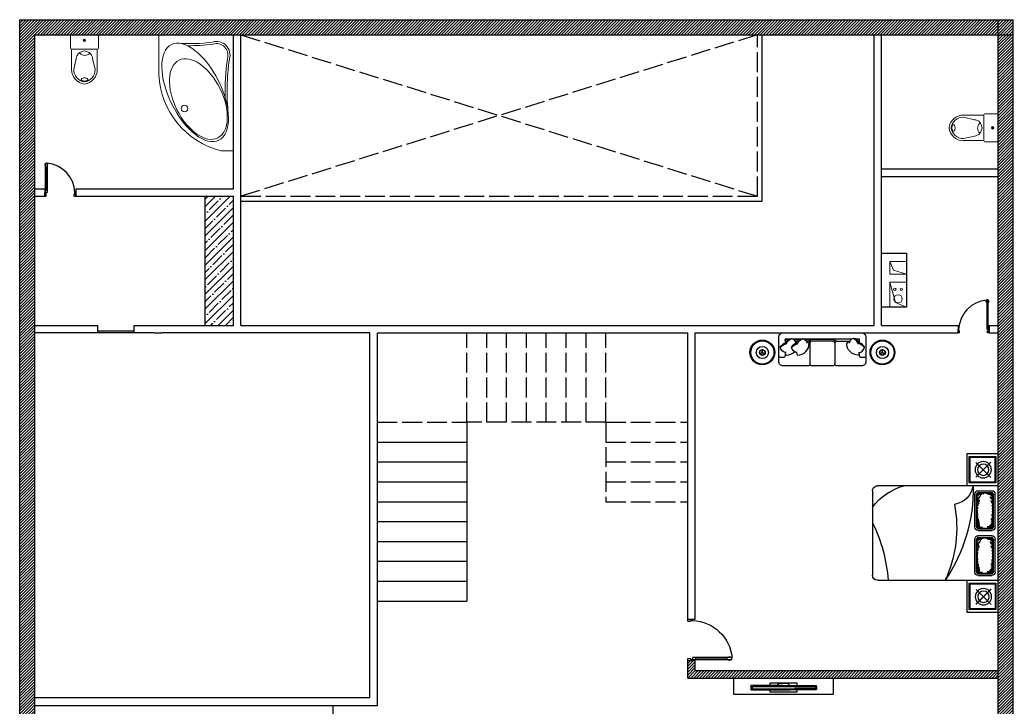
# Model space of a CAD drawing. Header units: inches. Extents: x 81 to 1628, y 1 to 1081.
# Drawn here: x 1028 to 1628, y 666 to 1081 of the extents above; entities that cross this region are included whole.
import ezdxf

# ---------------------------------------------------------------- set-up
doc = ezdxf.new("R2010")
doc.units = ezdxf.units.IN
doc.header["$MEASUREMENT"] = 0
doc.linetypes.add('ACAD_ISO02W100', pattern=[15, 12, -3])
for name, color, linetype, lineweight in [('canel', 4, 'Continuous', 9), ('Wall', 5, 'Continuous', 30), ('WC', 123, 'Continuous', 9)]:
    doc.layers.add(name, color=color, linetype=linetype, lineweight=lineweight)
for name, color, linetype in [('Furniture', 3, 'Continuous'), ('Hatches', 140, 'Continuous'), ('Main', 140, 'Continuous')]:
    doc.layers.add(name, color=color, linetype=linetype)
pattern_1 = [(45, (946.9617, 121.4567), (-0.8838835, 0.8838835), [])]
pattern_2 = [(322.5, (57293.257, -2899.04), (-1.126233, -34.448923), [0, -27.175481, 0, -30.39363, 0, -29.052734]), (352.5, (57293.257, -2899.04), (31.64114, -50.456037), [0, -14.660457, 0, -24.49369, 0, -9.386268]), (32.5, (57271.266, -2899.04), (55.676515, -0.101176), [0, -8.939303, 0, -32.18149, 0, -42.014724]), (42.5, (57271.266, -2899.04), (53.745352, -15.691615), [0, -4.469651, 0, -21.096755, 0, -24.136118])]
pattern_3 = [(322.5, (58008.435, -2899.04), (-1.126233, -34.448923), [0, -27.175481, 0, -30.39363, 0, -29.052734]), (352.5, (58008.435, -2899.04), (31.64114, -50.456037), [0, -14.660457, 0, -24.49369, 0, -9.386268]), (32.5, (57986.444, -2899.04), (55.676515, -0.101176), [0, -8.939303, 0, -32.18149, 0, -42.014724]), (42.5, (57986.444, -2899.04), (53.745352, -15.691615), [0, -4.469651, 0, -21.096755, 0, -24.136118])]

# ---------------------------------------------------------------- blocks, each defined once
blk = doc.blocks.new('s_riho')
for p, q in [((0, 1400), (0, 0)), ((0, 1400), (150, 1400)), ((900, 481), (900, 0)), ((0, 0), (900, 0))]:
    blk.add_line(p, q)
blk.add_circle((590, 890), 39.5)
for centre, radius, start, end in [((-94, 435), 996, 2.6611, 75.7857), ((-2691, 683), 2767, 351.906, 5.8062), ((-2691, 683), 2792, 351.906, 1.5857), ((205, 245), 164, 162.7961, 286.8988), ((205, 245), 139, 162.7961, 286.8988), ((530, -1945), 2077, 89.2461, 97.7765), ((530, -1945), 2052, 86.0272, 97.7765)]:
    blk.add_arc(centre, radius, start, end)
for centre, major_axis, ratio in [((462, 696), (287, -578), 0.488372), ((423, 776), (234, -470), 0.552381)]:
    blk.add_ellipse(centre, major_axis=major_axis, ratio=ratio)
blk = doc.blocks.new('1156')
at = {"color": 0}
for p, q in [((196, 609), (196, 989)), ((208, 994), (200, 994)), ((204, 363), (204, 989)), ((208, 994), (240, 994)), ((209, 978), (235, 978)), ((209, 455), (209, 978)), ((235, 978), (235, 455)), ((245, 989), (245, 519)), ((245, 202), (245, 761)), ((170, 600), (170, 600)), ((196, 671), (196, 202)), ((204, 475), (204, 202)), ((209, 463), (209, 213)), ((235, 213), (235, 463)), ((208, 198), (200, 198)), ((208, 198), (240, 198)), ((209, 213), (235, 213))]:
    blk.add_line(p, q, dxfattribs=at)
blk.add_lwpolyline([(104, 0), (304, 0), (304, 1200), (104, 1200)], close=True, dxfattribs=at)
at = {"color": 0, "flags": 128}
for points in [[(196, 761), (163, 761), (163, 600), (163, 439), (196, 439)], [(245, 439), (275, 439), (275, 600), (275, 761), (245, 761)], [(196, 529), (180, 529), (170, 559), (170, 641), (180, 671), (196, 671)]]:
    blk.add_lwpolyline(points, dxfattribs=at)
at = {"color": 0}
for centre, start, end in [((200, 989), 90, 180), ((208, 989), 90, 180), ((240, 989), 0.0003, 90), ((200, 202), 180, 270), ((208, 202), 180, 270), ((240, 202), 270, 359.9997)]:
    blk.add_arc(centre, 4.4, start, end, dxfattribs=at)
blk = doc.blocks.new('A$C2F7241D3')
for p, q in [((22, 989), (22, 1025)), ((26, 1067), (76, 1067)), ((26, 120), (26, 1067)), ((76, 1067), (76, 120)), ((81, 989), (81, 1025)), ((26, 937), (36, 937)), ((36, 948), (66, 948)), ((36, 193), (36, 948)), ((66, 948), (66, 193)), ((66, 937), (76, 937)), ((26, 120), (0, 120)), ((0, 0), (0, 120)), ((0, 0), (50, 0)), ((26, 200), (36, 200)), ((26, 120), (76, 120)), ((26, 65), (26, 120)), ((50, 65), (26, 65)), ((36, 193), (66, 193)), ((50, 0), (50, 65)), ((66, 200), (76, 200)), ((950, 65), (974, 65)), ((950, 0), (950, 65)), ((950, 0), (1000, 0)), ((974, 65), (974, 120)), ((974, 120), (1000, 120)), ((1000, 0), (1000, 120))]:
    blk.add_line(p, q)
for centre, radius, start, end in [((22, 1007), 18.1, 90, 270), ((-29, 69), 1004, 2.9057, 83.9884), ((81, 1007), 18.1, 270, 90)]:
    blk.add_arc(centre, radius, start, end)
blk = doc.blocks.new('1150')
h = blk.add_hatch()
h.set_pattern_fill('AR-SAND', color=0, scale=19.070513, angle=270, style=0)
h.set_pattern_definition(pattern_2)
edge = h.paths.add_edge_path()
edge.add_line((625, 793), (653, 814))
edge.add_line((653, 814), (674, 858))
edge.add_line((674, 858), (674, 793))
edge.add_line((674, 793), (673, 791))
edge.add_line((673, 791), (645, 770))
edge.add_line((645, 770), (564, 755))
edge.add_line((564, 755), (508, 747))
edge.add_line((508, 747), (331, 747))
edge.add_line((331, 747), (544, 778))
edge.add_line((544, 778), (625, 793))
h.paths.add_polyline_path([(616, 955), (536, 970), (394, 991), (437, 997), (543, 997), (553, 995), (634, 980), (662, 959), (674, 935), (674, 873), (644, 934)])
h.paths.add_polyline_path([(351, 997), (394, 991), (258, 971), (177, 956), (150, 935), (111, 856), (111, 925), (128, 959), (155, 980), (236, 995), (246, 997)])
h = blk.add_hatch()
h.set_pattern_fill('AR-SAND,_O', color=0, scale=9.535256, angle=360)
h.set_pattern_definition([(232.5, (57293.257, -2899.04), (-17.2244613, 0.5631167), [0, -13.5877404, 0, -15.196815, 0, -14.5263672]), (262.5, (57293.257, -2899.04), (-25.2280185, -15.82057), [0, -7.3302284, 0, -12.246845, 0, -4.693134]), (302.5, (57293.257, -2888.045), (-0.050588, -27.8382573), [0, -4.4696514, 0, -16.0907452, 0, -21.0073618]), (312.5, (57293.257, -2888.045), (-7.845808, -26.872676), [0, -2.2348257, 0, -10.5483774, 0, -12.068059])])
edge = h.paths.add_edge_path()
edge.add_line((111, 917), (111, 970))
edge.add_ellipse((138, 970), major_axis=(-19, -19), ratio=1, start_angle=225, end_angle=315, ccw=False)
edge.add_line((138, 997), (204, 997))
edge.add_line((204, 997), (157, 973))
edge.add_line((157, 973), (111, 917))
edge = h.paths.add_edge_path()
edge.add_line((147, 773), (199, 747))
edge.add_line((199, 747), (138, 747))
edge.add_ellipse((138, 773), major_axis=(-19, -19), ratio=1, start_angle=315, end_angle=405, ccw=False)
edge.add_line((111, 773), (111, 817))
edge.add_line((111, 817), (147, 773))
edge = h.paths.add_edge_path()
edge.add_line((647, 747), (605, 747))
edge.add_line((605, 747), (633, 761))
edge.add_line((633, 761), (674, 811))
edge.add_line((674, 811), (674, 773))
edge.add_ellipse((647, 773), major_axis=(19, -19), ratio=1, start_angle=-45, end_angle=45, ccw=False)
edge = h.paths.add_edge_path()
edge.add_line((674, 970), (674, 923))
edge.add_line((674, 923), (633, 973))
edge.add_line((633, 973), (586, 997))
edge.add_line((586, 997), (647, 997))
edge.add_ellipse((647, 970), major_axis=(-19, -19), ratio=1, start_angle=135, end_angle=225, ccw=False)
h = blk.add_hatch()
h.set_pattern_fill('AR-SAND', color=0, scale=19.070513, angle=270, style=0)
h.set_pattern_definition(pattern_3)
h.paths.add_polyline_path([(1340, 793), (1368, 814), (1389, 858), (1389, 793), (1388, 791), (1361, 770), (1280, 755), (1223, 747), (1046, 747), (1259, 778)])
h.paths.add_polyline_path([(1332, 955), (1251, 970), (1109, 991), (1152, 997), (1258, 997), (1269, 995), (1350, 980), (1377, 959), (1389, 935), (1389, 873), (1359, 934)])
h.paths.add_polyline_path([(1066, 997), (1109, 991), (974, 971), (893, 956), (865, 935), (826, 856), (826, 925), (843, 959), (870, 980), (951, 995), (962, 997)])
h = blk.add_hatch()
h.set_pattern_fill('AR-SAND,_O', color=0, scale=9.535256, angle=360)
h.set_pattern_definition([(232.5, (58008.435, -2899.04), (-17.2244613, 0.5631167), [0, -13.5877404, 0, -15.196815, 0, -14.5263672]), (262.5, (58008.435, -2899.04), (-25.2280185, -15.82057), [0, -7.3302284, 0, -12.246845, 0, -4.693134]), (302.5, (58008.435, -2888.045), (-0.050588, -27.8382573), [0, -4.4696514, 0, -16.0907452, 0, -21.0073618]), (312.5, (58008.435, -2888.045), (-7.845808, -26.872676), [0, -2.2348257, 0, -10.5483774, 0, -12.068059])])
edge = h.paths.add_edge_path()
edge.add_line((826, 917), (826, 970))
edge.add_ellipse((853, 970), major_axis=(-19, -19), ratio=1, start_angle=225, end_angle=315, ccw=False)
edge.add_line((853, 997), (919, 997))
edge.add_line((919, 997), (872, 973))
edge.add_line((872, 973), (826, 917))
edge = h.paths.add_edge_path()
edge.add_line((862, 773), (914, 747))
edge.add_line((914, 747), (853, 747))
edge.add_ellipse((853, 773), major_axis=(-19, -19), ratio=1, start_angle=315, end_angle=405, ccw=False)
edge.add_line((826, 773), (826, 817))
edge.add_line((826, 817), (862, 773))
edge = h.paths.add_edge_path()
edge.add_line((1362, 747), (1320, 747))
edge.add_line((1320, 747), (1348, 761))
edge.add_line((1348, 761), (1389, 811))
edge.add_line((1389, 811), (1389, 773))
edge.add_ellipse((1362, 773), major_axis=(19, -19), ratio=1, start_angle=-45, end_angle=45, ccw=False)
edge = h.paths.add_edge_path()
edge.add_line((1389, 970), (1389, 923))
edge.add_line((1389, 923), (1348, 973))
edge.add_line((1348, 973), (1301, 997))
edge.add_line((1301, 997), (1362, 997))
edge.add_ellipse((1362, 970), major_axis=(-19, -19), ratio=1, start_angle=135, end_angle=225, ccw=False)
h = blk.add_hatch()
h.set_pattern_fill('AR-SAND', color=0, scale=19.070513, angle=270, style=0)
h.set_pattern_definition(pattern_2)
edge = h.paths.add_edge_path()
edge.add_line((249, 771), (413, 747))
edge.add_line((413, 747), (257, 747))
edge.add_line((257, 747), (233, 750))
edge.add_line((233, 750), (152, 765))
edge.add_line((152, 765), (124, 786))
edge.add_line((124, 786), (111, 814))
edge.add_line((111, 814), (111, 866))
edge.add_line((111, 866), (140, 807))
edge.add_line((140, 807), (168, 785))
edge.add_line((168, 785), (249, 771))
h = blk.add_hatch()
h.set_pattern_fill('AR-SAND', color=0, scale=19.070513, angle=270, style=0)
h.set_pattern_definition(pattern_3)
edge = h.paths.add_edge_path()
edge.add_line((964, 771), (1128, 747))
edge.add_line((1128, 747), (972, 747))
edge.add_line((972, 747), (948, 750))
edge.add_line((948, 750), (867, 765))
edge.add_line((867, 765), (840, 786))
edge.add_line((840, 786), (826, 814))
edge.add_line((826, 814), (826, 866))
edge.add_line((826, 866), (855, 807))
edge.add_line((855, 807), (883, 785))
edge.add_line((883, 785), (964, 771))
at = {"color": 0}
for p, q in [((-506, 1083), (-5, 1083)), ((-506, 582), (-506, 1083)), ((-45, 1043), (-466, 1043)), ((-466, 1043), (-466, 622)), ((-55, 1033), (-456, 1033)), ((-456, 1033), (-456, 632)), ((-146, 732), (-384, 970)), ((-143, 967), (-381, 729)), ((-140, 970), (-377, 732)), ((-377, 732), (-140, 970)), ((-55, 1033), (-55, 632)), ((-55, 632), (-55, 1033)), ((-45, 622), (-45, 1043)), ((-5, 1083), (-5, 582)), ((1, 1083), (1501, 1083)), ((1, -837), (1, 1083)), ((75, 764), (75, 979)), ((102, 773), (102, 970)), ((111, 773), (111, 970)), ((129, 1033), (656, 1033)), ((138, 1006), (647, 1006)), ((138, 997), (647, 997)), ((674, 773), (674, 970)), ((683, 773), (683, 970)), ((710, 764), (710, 979)), ((790, 764), (790, 979)), ((817, 773), (817, 970)), ((826, 773), (826, 970)), ((844, 1033), (1371, 1033)), ((853, 1006), (1362, 1006)), ((853, 997), (1362, 997)), ((1389, 773), (1389, 970)), ((1398, 773), (1398, 970)), ((1425, 764), (1425, 979)), ((1501, 1083), (1501, -837)), ((1509, 582), (1509, 1083)), ((1509, 1083), (2010, 1083)), ((1970, 1043), (1550, 1043)), ((1550, 1043), (1550, 622)), ((1560, 1033), (1960, 1033)), ((1960, 1033), (1560, 1033)), ((1560, 1033), (1560, 632)), ((1874, 729), (1637, 966)), ((1874, 729), (1637, 966)), ((1877, 963), (1640, 726)), ((1877, 963), (1640, 726)), ((1960, 1033), (1960, 632)), ((1960, 632), (1960, 1033)), ((1970, 622), (1970, 1043)), ((2010, 1083), (2010, 582)), ((-55, 632), (-456, 632)), ((-456, 632), (-55, 632)), ((129, 711), (656, 711)), ((138, 747), (647, 747)), ((138, 738), (647, 738)), ((844, 711), (1371, 711)), ((853, 747), (1362, 747)), ((853, 738), (1362, 738)), ((1426, 753), (1424, 754)), ((1960, 632), (1560, 632)), ((1560, 632), (1960, 632)), ((-5, 582), (-506, 582)), ((-466, 622), (-45, 622)), ((2010, 582), (1509, 582)), ((1550, 622), (1970, 622)), ((1323, -755), (1323, -755)), ((-1, -790), (-1, -790)), ((1422, -917), (80, -917)), ((1476, -897), (1476, -897))]:
    blk.add_line(p, q, dxfattribs=at)
for centre, radius in [((-262, 848), 130), ((1758, 844), 130), ((-262, 848), 90.1), ((1758, 844), 90.1)]:
    blk.add_circle(centre, radius, dxfattribs=at)
for centre, radius, start, end in [((129, 979), 53.6, 90, 180), ((138, 970), 35.8, 90, 180), ((138, 970), 26.8, 90, 180), ((647, 970), 35.8, 0, 90), ((647, 970), 26.8, 0, 90), ((656, 979), 53.6, 0, 90), ((844, 979), 53.6, 90, 180), ((853, 970), 35.8, 90, 180), ((853, 970), 26.8, 90, 180), ((1362, 970), 35.8, 0, 90), ((1362, 970), 26.8, 0, 90), ((1371, 979), 53.6, 0, 90), ((1438, -1857), 2540, 88.5512, 124.4879), ((129, 764), 53.6, 180, 270), ((138, 773), 35.8, 180, 270), ((138, 773), 26.8, 180, 270), ((647, 773), 35.8, 270, 0), ((647, 773), 26.8, 270, 0), ((656, 764), 53.6, 270, 0), ((844, 764), 53.6, 180, 270), ((853, 773), 35.8, 180, 270), ((853, 773), 26.8, 180, 270), ((1552, 337), 349, 98.1587, 171.7729), ((1362, 773), 35.8, 270, 0), ((1362, 773), 26.8, 270, 0), ((1371, 764), 53.6, 270, 0), ((837, -1567), 1989, 79.2916, 114.8966), ((595, -164), 943, 306.9313, 344.3866), ((-155, -3056), 2391, 63.4727, 86.2716), ((81, -837), 80.1, 180, 270), ((1421, -837), 80.1, 270, 0)]:
    blk.add_arc(centre, radius, start, end, dxfattribs=at)
blk = doc.blocks.new('table06')
at = {"layer": 'WC'}
for p, q in [((2216060, -738297), (2216060, -738585)), ((2216424, -738297), (2216424, -738585)), ((2216126, -738430), (2216090, -738585)), ((2216358, -738430), (2216394, -738585))]:
    blk.add_line(p, q, dxfattribs=at)
blk.add_lwpolyline([(2216419, -738091), (2216065, -738091, 0.414214), (2216042, -738114), (2216042, -738274, 0.414214), (2216065, -738297), (2216419, -738297, 0.414214), (2216442, -738274), (2216442, -738114, 0.414214)], format="xyb", close=True, dxfattribs=at)
for points in [[(2216242, -738320, 0.046371), (2216211, -738327, 0.088923), (2216167, -738351, 0.104957), (2216136, -738389, 0.120011), (2216126, -738430, 0.120011)], [(2216242, -738320, -0.046371), (2216274, -738327, -0.088923), (2216318, -738351, -0.104957), (2216348, -738389, -0.120011), (2216358, -738430, -0.120011)], [(2216244, -738749, -0.049911), (2216225, -738747, -0.063732), (2216211, -738743, -0.103622), (2216200, -738734, -0.177768), (2216198, -738727, -0.177768), (2216200, -738719, -0.103622), (2216211, -738711, -0.063732), (2216225, -738706, -0.049911), (2216244, -738704, -0.049911)], [(2216244, -738749, 0.049911), (2216262, -738747, 0.063732), (2216276, -738743, 0.103622), (2216287, -738734, 0.177768), (2216290, -738727, 0.177768), (2216287, -738719, 0.103622), (2216276, -738711, 0.063732), (2216262, -738706, 0.049911), (2216244, -738704, 0.049911)]]:
    blk.add_lwpolyline(points, format="xyb", dxfattribs=at)
for radius in [17.2, 5.75]:
    blk.add_circle((2216242, -738171), radius, dxfattribs=at)
for centre, radius, start, end in [((2216246, -738297), 87.7, 218.0102, 270.9041), ((2216249, -738297), 87.7, 269.0959, 321.9898), ((2216267, -738585), 207, 180, 263.1637), ((2216267, -738585), 177, 180, 261.9966), ((2216218, -738585), 177, 278.0034, 0), ((2216218, -738585), 207, 276.8363, 0)]:
    blk.add_arc(centre, radius, start, end, dxfattribs=at)
blk = doc.blocks.new('wash-basin')
at = {"layer": 'canel', "ltscale": 5}
for centre, radius in [((8, -21.75), 0.75), ((12, -21.75), 0.75), ((10, -27.5), 2.5)]:
    blk.add_circle(centre, radius, dxfattribs=at)
at = {"layer": 'Main'}
for p, q in [((15, 0), (15, -32.5)), ((15, -32.5), (0, -32.5))]:
    blk.add_line(p, q, dxfattribs=at)
at = {"layer": 'Wall'}
blk.add_lwpolyline([(0, -32.5), (0, 0), (15, 0)], dxfattribs=at)
at = {"layer": 'WC', "color": 7, "linetype": 'Continuous', "lineweight": 9, "ltscale": 5, "true_color": 0xffffff}
for points in [[(5, -12.5), (15, -12.5), (15, -5), (5, -5)], [(5, -32.5), (5, -17.5), (15, -17.5), (15, -32.5)]]:
    blk.add_lwpolyline(points, close=True, dxfattribs=at)
for points in [[(15, -12.5), (7.16, -10.19), (5, -5)], [(5, -17.5), (8.48, -29.79), (15, -32.5)]]:
    blk.add_lwpolyline(points, dxfattribs=at)

msp = doc.modelspace()

# ---------------------------------------------------------------- hatches: boundary and pattern name
at = {"layer": 'Hatches', "true_color": 0xf27172}
h = msp.add_hatch(dxfattribs=at)
h.set_pattern_fill('ANSI31', color=11, scale=10)
h.set_pattern_definition(pattern_1)
h.paths.add_polyline_path([(1619.17, 10.44), (1217.17, 10.44), (1217.17, 1.44), (1619.17, 1.44)])
h.paths.add_polyline_path([(1619.17, 1081.44), (1037.17, 1081.44), (1037.17, 1072.44), (1619.17, 1072.44)])
h.paths.add_polyline_path([(1628.17, 1081.44), (1619.17, 1081.44), (1619.17, 1072.44), (1628.17, 1072.44)])
h.paths.add_polyline_path([(1037.17, 1081.44), (1028.17, 1081.44), (1028.17, 1072.44), (1037.17, 1072.44)])
h = msp.add_hatch(dxfattribs=at)
h.set_pattern_fill('ANSI31', color=11, scale=10)
h.set_pattern_definition(pattern_1)
h.paths.add_polyline_path([(1628.17, 1072.44), (1619.17, 1072.44), (1619.17, 1.44), (1628.17, 1.44)])
h.paths.add_polyline_path([(1037.17, 1072.44), (1028.17, 1072.44), (1028.17, 1.44), (1037.17, 1.44)])
h = msp.add_hatch(dxfattribs=at)
h.set_pattern_fill('ANSI31', color=11, scale=10)
h.set_pattern_definition(pattern_1)
h.paths.add_polyline_path([(1436.17, 688.44), (1436.17, 694.44), (1431.67, 694.44), (1431.67, 683.94), (1619.17, 683.94), (1619.17, 688.44)])
at = {"layer": 'Main', "true_color": 0x999b37}
h = msp.add_hatch(dxfattribs=at)
h.set_pattern_fill('ANSI35', color=55, scale=25)
h.set_pattern_definition([(45, (946.962, 121.457), (-4.419417, 4.419417), []), (45, (951.381, 121.457), (-4.419417, 4.419417), [7.8125, -1.5625, 0, -1.5625])])
h.paths.add_polyline_path([(1140.17, 896.94), (1157.17, 896.94), (1157.17, 974.94), (1140.17, 974.94)])

# ---------------------------------------------------------------- linework, layer by layer
at = {"layer": 'Furniture', "color": 55, "ltscale": 0.03, "true_color": 0x999b37}
for p, q in [((1476.61, 880.57), (1476.61, 882.33)), ((1476.77, 880.57), (1476.77, 882.33)), ((1549.16, 880.57), (1549.16, 882.33)), ((1549.32, 880.57), (1549.32, 882.33)), ((1476.65, 880.64), (1475.12, 879.76)), ((1476.73, 880.5), (1475.2, 879.62)), ((1476.65, 880.5), (1478.17, 879.62)), ((1476.73, 880.64), (1478.25, 879.76)), ((1549.2, 880.64), (1547.67, 879.76)), ((1549.28, 880.5), (1547.75, 879.62)), ((1549.2, 880.5), (1550.72, 879.62)), ((1549.28, 880.64), (1550.8, 879.76))]:
    msp.add_line(p, q, dxfattribs=at)
msp.add_lwpolyline([(1539.19, 874.94, -0.414214), (1536.69, 872.44), (1521.69, 872.44, -0.414214), (1520.44, 873.69, -0.414214), (1519.19, 872.44), (1506.69, 872.44, -0.414214), (1505.44, 873.69, -0.414214), (1504.19, 872.44), (1489.19, 872.44, -0.414214), (1486.69, 874.94), (1486.69, 889.94, -0.414214), (1489.19, 892.44), (1536.69, 892.44, -0.414214), (1539.19, 889.94)], format="xyb", close=True, dxfattribs=at)
at = {"layer": 'Furniture', "color": 55, "true_color": 0x999b37}
for points in [[(1487.48, 883.71, -0.14773), (1491.14, 885.85, -0.213343), (1494.36, 889.01, -0.178662)], [(1493.07, 888.69), (1490.44, 888.69), (1490.44, 886.24, -0.414214)], [(1491.39, 887.44), (1490.94, 887.44, -0.414214), (1490.44, 887.94), (1490.44, 888.19, -0.414214), (1490.94, 888.69)], [(1490.63, 886.03, -0.306663), (1494.36, 889.01, -0.30633), (1496.79, 886.28, 0.872847)], [(1490.94, 888.69), (1493.07, 888.69, -0.414214)], [(1494.22, 883.71, -0.14773), (1497.87, 885.85, -0.213343), (1501.09, 889.01, -0.178662)], [(1495.15, 888.69), (1499.8, 888.69, -0.414214)], [(1497.36, 886.03, -0.306663), (1501.09, 889.01, -0.30633), (1503.53, 886.28, 0.872847)], [(1501.88, 888.69), (1504.94, 888.69, -0.414214), (1505.44, 888.19), (1505.44, 887.94, -0.414214), (1504.94, 887.44), (1503.14, 887.44, -0.414214)], [(1530.73, 888.69), (1520.94, 888.69, 0.414214), (1520.44, 888.19), (1520.44, 887.94, 0.414214), (1520.94, 887.44), (1529.47, 887.44, 0.414214)], [(1535.24, 886.03, 0.306663), (1531.51, 889.01, 0.30633), (1529.08, 886.28, -0.872847)], [(1538.39, 883.71, 0.14773), (1534.74, 885.85, 0.213343), (1531.51, 889.01, 0.178662)], [(1534.94, 888.69), (1532.81, 888.69, 0.414214)], [(1534.48, 887.44), (1534.94, 887.44, 0.414214), (1535.44, 887.94), (1535.44, 888.19, 0.414214), (1534.94, 888.69)], [(1491.06, 880.56, -0.356772), (1487.48, 883.71, -0.249542), (1490.73, 886.3, 9.61688)], [(1497.8, 880.56, -0.356772), (1494.22, 883.71, -0.249542), (1497.46, 886.3, 9.61688)], [(1498.12, 887.44), (1496.4, 887.44, -0.414214)], [(1497.61, 886.64, 0.071865), (1496.56, 887.13, -7.115464)], [(1497.17, 880.63, 0.165541), (1497.94, 878.98, 0.425989), (1504.96, 886.14, 0.121523), (1503.29, 887.13, -7.115464)], [(1504.19, 887.44, -0.414214), (1505.44, 886.19), (1505.44, 873.69, -0.414214)], [(1506.69, 887.44, 0.414214), (1505.44, 886.19)], [(1519.19, 887.44, -0.414214), (1520.44, 886.19)], [(1521.69, 887.44, 0.414214), (1520.44, 886.19), (1520.44, 873.69, 0.414214)], [(1535.44, 880.63, -0.165541), (1534.67, 878.98, -0.425989), (1527.65, 886.14, -0.121523), (1529.31, 887.13, 7.115464)], [(1534.81, 880.56, 0.356772), (1538.39, 883.71, 0.249542), (1535.15, 886.3, -9.61688)], [(1490.44, 880.63), (1490.44, 878.69, -0.414214), (1489.19, 877.44), (1487.94, 877.44, -0.414214), (1486.69, 878.69)], [(1490.43, 880.63, 0.165541), (1491.21, 878.98, 0.200231), (1496.17, 880.99, 0.121523)], [(1539.19, 878.69, -0.414214), (1537.94, 877.44), (1536.69, 877.44, -0.414214), (1535.44, 878.69), (1535.44, 880.63)]]:
    msp.add_lwpolyline(points, format="xyb", dxfattribs=at)
for points in [[(1499.8, 888.69), (1495.15, 888.69)], [(1530.73, 888.69), (1501.88, 888.69)], [(1535.44, 886.24), (1535.44, 888.69), (1532.81, 888.69)]]:
    msp.add_lwpolyline(points, dxfattribs=at)
msp.add_lwpolyline([(1505.94, 888.69), (1519.94, 888.69, -0.414214), (1520.44, 888.19), (1520.44, 887.94, -0.414214), (1519.94, 887.44), (1505.94, 887.44, -0.414214), (1505.44, 887.94), (1505.44, 888.19, -0.414214)], format="xyb", close=True, dxfattribs=at)
at = {"layer": 'Furniture', "color": 55, "ltscale": 0.03, "true_color": 0x999b37}
for centre, radius in [((1476.69, 880.57), 7.5), ((1549.24, 880.57), 7.5), ((1476.69, 880.57), 3.69), ((1476.69, 880.57), 1.76), ((1476.69, 880.57), 1.58), ((1549.24, 880.57), 3.69), ((1549.24, 880.57), 1.76), ((1549.24, 880.57), 1.58)]:
    msp.add_circle(centre, radius, dxfattribs=at)
at = {"layer": 'Furniture', "color": 55, "true_color": 0x999b37}
for centre in [(1476.69, 880.57), (1549.24, 880.57)]:
    msp.add_circle(centre, 7, dxfattribs=at)
at = {"layer": 'Main'}
for p, q in [((1028.17, 1.44), (1028.17, 1081.44)), ((1028.17, 1081.44), (1628.17, 1081.44)), ((1619.17, 1.44), (1619.17, 1081.44)), ((1628.17, 1.44), (1628.17, 1081.44)), ((1037.17, 1.44), (1037.17, 1072.44)), ((1037.17, 1072.44), (1628.17, 1072.44)), ((1157.17, 979.44), (1157.17, 1072.44)), ((1161.67, 896.94), (1161.67, 1072.44)), ((1544.17, 973.44), (1544.17, 1072.44)), ((1548.67, 896.94), (1548.67, 1072.44)), ((1548.67, 991.44), (1619.17, 991.44)), ((1548.67, 986.94), (1619.17, 986.94)), ((1037.17, 979.44), (1043.17, 979.44)), ((1043.17, 979.44), (1043.17, 974.94)), ((1061.92, 979.44), (1157.17, 979.44)), ((1061.92, 979.44), (1061.92, 974.94)), ((1037.17, 974.94), (1043.17, 974.94)), ((1061.92, 974.94), (1157.17, 974.94)), ((1140.17, 896.94), (1140.17, 974.94)), ((1157.17, 896.94), (1157.17, 974.94)), ((1544.17, 896.94), (1544.17, 973.44)), ((1037.17, 896.94), (1075.17, 896.94)), ((1075.17, 892.44), (1075.17, 896.94)), ((1097.17, 896.94), (1157.17, 896.94)), ((1097.17, 892.44), (1097.17, 896.94)), ((1161.67, 896.94), (1544.17, 896.94)), ((1548.67, 896.94), (1594.92, 896.94)), ((1594.92, 896.94), (1594.92, 892.44)), ((1613.67, 896.94), (1619.17, 896.94)), ((1613.67, 896.94), (1613.67, 892.44)), ((1109.17, 892.44), (1037.17, 892.44)), ((1097.17, 893.44), (1075.17, 893.44)), ((1109.17, 892.44), (1113.67, 892.44)), ((1239.67, 892.44), (1113.67, 892.44)), ((1239.67, 671.94), (1239.67, 892.44)), ((1244.17, 667.44), (1244.17, 892.44)), ((1244.17, 892.44), (1431.67, 892.44)), ((1431.67, 719.44), (1431.67, 892.44)), ((1436.17, 719.44), (1436.17, 892.44)), ((1436.17, 892.44), (1594.92, 892.44)), ((1613.67, 892.44), (1619.17, 892.44)), ((1298.17, 838.44), (1298.17, 730.44)), ((1244.17, 826.44), (1298.17, 826.44)), ((1244.17, 814.44), (1298.17, 814.44)), ((1244.17, 802.44), (1298.17, 802.44)), ((1244.17, 790.44), (1298.17, 790.44)), ((1244.17, 778.44), (1298.17, 778.44)), ((1244.17, 766.44), (1298.17, 766.44)), ((1244.17, 754.44), (1298.17, 754.44)), ((1244.17, 742.44), (1298.17, 742.44)), ((1244.17, 730.44), (1298.17, 730.44)), ((1431.67, 719.44), (1436.17, 719.44)), ((1431.67, 683.94), (1431.67, 695.69)), ((1431.67, 694.44), (1436.17, 694.44)), ((1436.17, 688.44), (1436.17, 694.44)), ((1436.17, 688.44), (1619.17, 688.44)), ((1431.67, 683.94), (1619.17, 683.94)), ((1239.67, 671.94), (1037.17, 671.94)), ((1037.17, 667.44), (1068.09, 667.44)), ((1037.17, 667.44), (1244.17, 667.44)), ((1217.17, 667.44), (1217.17, 607.44))]:
    msp.add_line(p, q, dxfattribs=at)
at = {"layer": 'Main', "linetype": 'ACAD_ISO02W100'}
for p, q in [((1161.67, 1072.44), (1473.67, 974.94)), ((1473.67, 1072.44), (1161.67, 974.94)), ((1298.17, 838.44), (1298.17, 892.44)), ((1310.17, 838.44), (1310.17, 892.44)), ((1322.17, 838.44), (1322.17, 892.44)), ((1334.17, 838.44), (1334.17, 892.44)), ((1346.17, 838.44), (1346.17, 892.44)), ((1358.17, 838.44), (1358.17, 892.44)), ((1370.17, 838.44), (1370.17, 892.44)), ((1382.17, 838.44), (1382.17, 892.44)), ((1244.17, 838.44), (1298.17, 838.44)), ((1382.17, 838.44), (1298.17, 838.44)), ((1382.17, 838.44), (1431.67, 838.44)), ((1382.17, 838.44), (1382.17, 790.44)), ((1382.17, 826.44), (1431.67, 826.44)), ((1382.17, 814.44), (1431.67, 814.44)), ((1382.17, 802.44), (1431.67, 802.44)), ((1382.17, 790.44), (1431.67, 790.44))]:
    msp.add_line(p, q, dxfattribs=at)
at = {"layer": 'Main', "color": 55, "linetype": 'ACAD_ISO02W100', "true_color": 0x999b37}
for p, q in [((1473.67, 974.94), (1473.67, 1072.44)), ((1161.67, 974.94), (1473.67, 974.94))]:
    msp.add_line(p, q, dxfattribs=at)
at = {"layer": 'Main', "color": 55, "true_color": 0x999b37}
for p, q in [((1476.67, 971.94), (1476.67, 1072.44)), ((1161.67, 971.94), (1476.67, 971.94))]:
    msp.add_line(p, q, dxfattribs=at)

# ---------------------------------------------------------------- block references
at = {"yscale": 0.01875, "zscale": 0.01875}
for p, xscale in [((1043.17, 974.94), 0.01875), ((1613.67, 892.44), -0.01875)]:
    msp.add_blockref('A$C2F7241D3', p, dxfattribs=dict(at, xscale=xscale))
at = {"xscale": -0.025, "yscale": 0.025, "zscale": 0.025, "rotation": 270}
msp.add_blockref('A$C2F7241D3', (1431.67, 694.44), dxfattribs=at)
at = {"layer": 'Furniture', "color": 55, "true_color": 0x999b37, "xscale": 0.0425, "yscale": 0.0425, "zscale": 0.0425}
msp.add_blockref('table06', (-93123.12, 32441.3), dxfattribs=at)
at = {"layer": 'Furniture', "color": 55, "true_color": 0x999b37, "xscale": 0.0425, "yscale": 0.0425, "zscale": 0.0425, "rotation": 270}
msp.add_blockref('table06', (32988.03, 95206.52), dxfattribs=at)
at = {"layer": 'Furniture', "color": 55, "lineweight": 9, "true_color": 0x999b37}
for name, p, xscale, yscale, zscale, rotation in [('1150', (1578.04, 742.97), -0.03798107718947312, 0.03798107718947312, 0.03798107718947312, 270), ('1156', (1519.37, 689.15), -0.05, 0.05, 0.05, 90)]:
    msp.add_blockref(name, p, dxfattribs=dict(at, xscale=xscale, yscale=yscale, zscale=zscale, rotation=rotation))
at = {"layer": 'Main'}
msp.add_blockref('wash-basin', (1548.67, 940.46), dxfattribs=at)
at = {"layer": 'WC', "xscale": 0.05, "yscale": 0.05, "zscale": 0.05, "rotation": 180}
msp.add_blockref('s_riho', (1157.17, 1072.44), dxfattribs=at)

doc.saveas('drawing.dxf')
